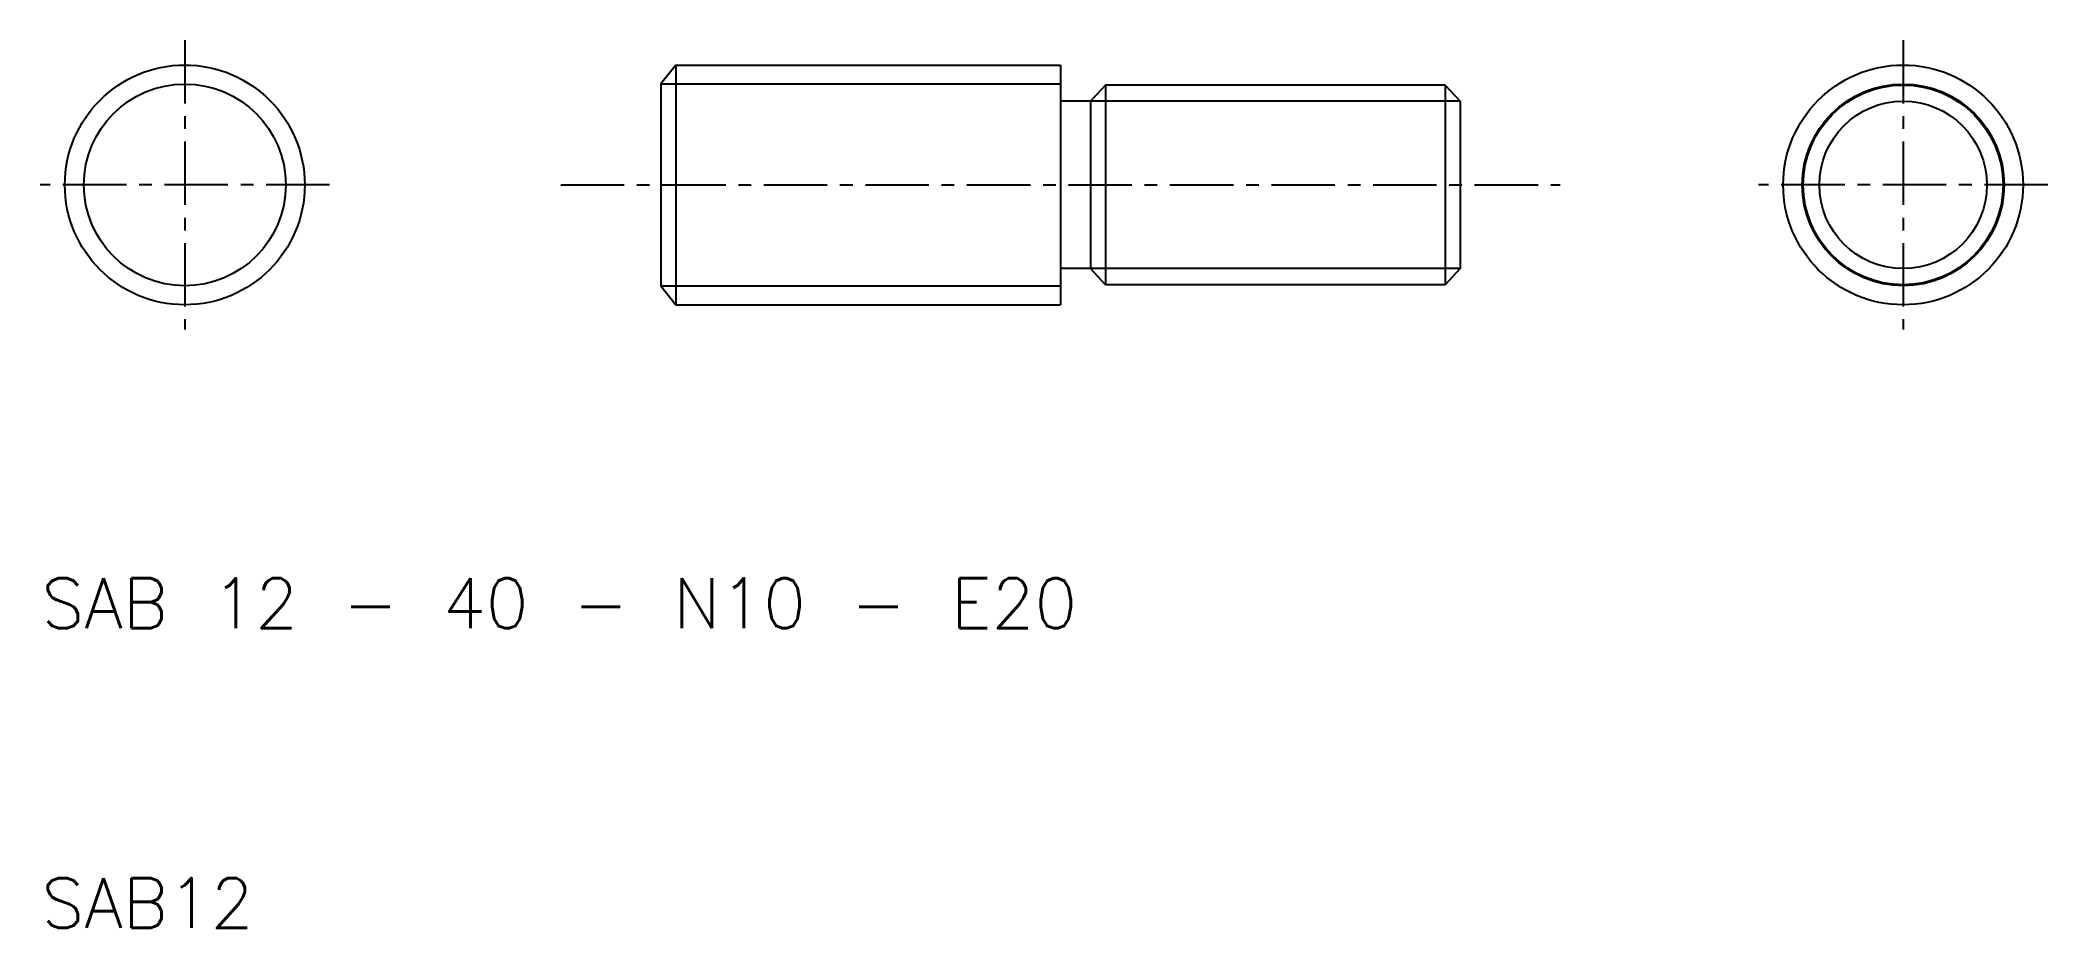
# Model space of a CAD drawing. Extents: x 11 to 112, y 7 to 52.
import ezdxf

# ---------------------------------------------------------------- set-up
doc = ezdxf.new("R2010")
doc.units = 0
doc.header["$LTSCALE"] = 0.1
doc.linetypes.add('CENTER', pattern=[50.8, 31.75, -6.35, 6.35, -6.35])
doc.layers.get('0').update_dxf_attribs({"linetype": 'CONTINUOUS'})
doc.layers.add('CENTER', color=1, linetype='CONTINUOUS')
doc.styles.get("Standard").update_dxf_attribs({"font": 'txt.shx', "bigfont": 'bigfont.shx'})

msp = doc.modelspace()

# ---------------------------------------------------------------- linework, layer by layer
for p, q in [((43.14, 50.65), (42.39, 49.71)), ((43.14, 50.65), (43.14, 38.65)), ((43.14, 50.65), (62.39, 50.65)), ((62.39, 50.65), (62.39, 38.65)), ((42.39, 49.71), (42.39, 39.6)), ((64.64, 49.65), (63.89, 48.84)), ((64.64, 49.65), (64.64, 39.65)), ((81.64, 49.65), (64.64, 49.65)), ((81.64, 49.65), (81.64, 39.65)), ((81.64, 49.65), (82.39, 48.84)), ((63.89, 48.84), (62.39, 48.84)), ((63.89, 48.84), (63.89, 40.47)), ((82.39, 48.84), (82.39, 40.47)), ((63.89, 40.47), (62.39, 40.47)), ((64.64, 39.65), (63.89, 40.47)), ((82.39, 40.47), (81.64, 39.65)), ((42.39, 39.6), (43.14, 38.65)), ((81.64, 39.65), (64.64, 39.65)), ((43.14, 38.65), (62.39, 38.65))]:
    msp.add_line(p, q)
at = {"color": 3}
for p, q in [((42.39, 49.71), (62.39, 49.71)), ((82.39, 48.84), (63.89, 48.84)), ((82.39, 40.47), (63.89, 40.47)), ((42.39, 39.6), (62.39, 39.6))]:
    msp.add_line(p, q, dxfattribs=at)
for centre, radius in [((18.58, 44.65), 6), ((104.55, 44.65), 6), ((104.55, 44.65), 5)]:
    msp.add_circle(centre, radius)
for centre, radius in [((18.58, 44.65), 5.05), ((104.55, 44.65), 5.05), ((104.55, 44.65), 4.19)]:
    msp.add_circle(centre, radius, dxfattribs=at)
at = {"layer": 'CENTER', "linetype": 'CENTER'}
for p, q in [((18.58, 51.9), (18.58, 37.41)), ((104.55, 51.9), (104.55, 37.41)), ((25.82, 44.65), (11.34, 44.65)), ((37.39, 44.65), (87.39, 44.65)), ((111.79, 44.65), (97.31, 44.65))]:
    msp.add_line(p, q, dxfattribs=at)

# ---------------------------------------------------------------- texts
for s, p in [('SAB 12 - 40 - N10 - E20', (11.41, 22.46)), ('SAB12', (11.41, 7.46))]:
    msp.add_text(s, height=2.5).set_placement(p)

doc.saveas('drawing.dxf')
